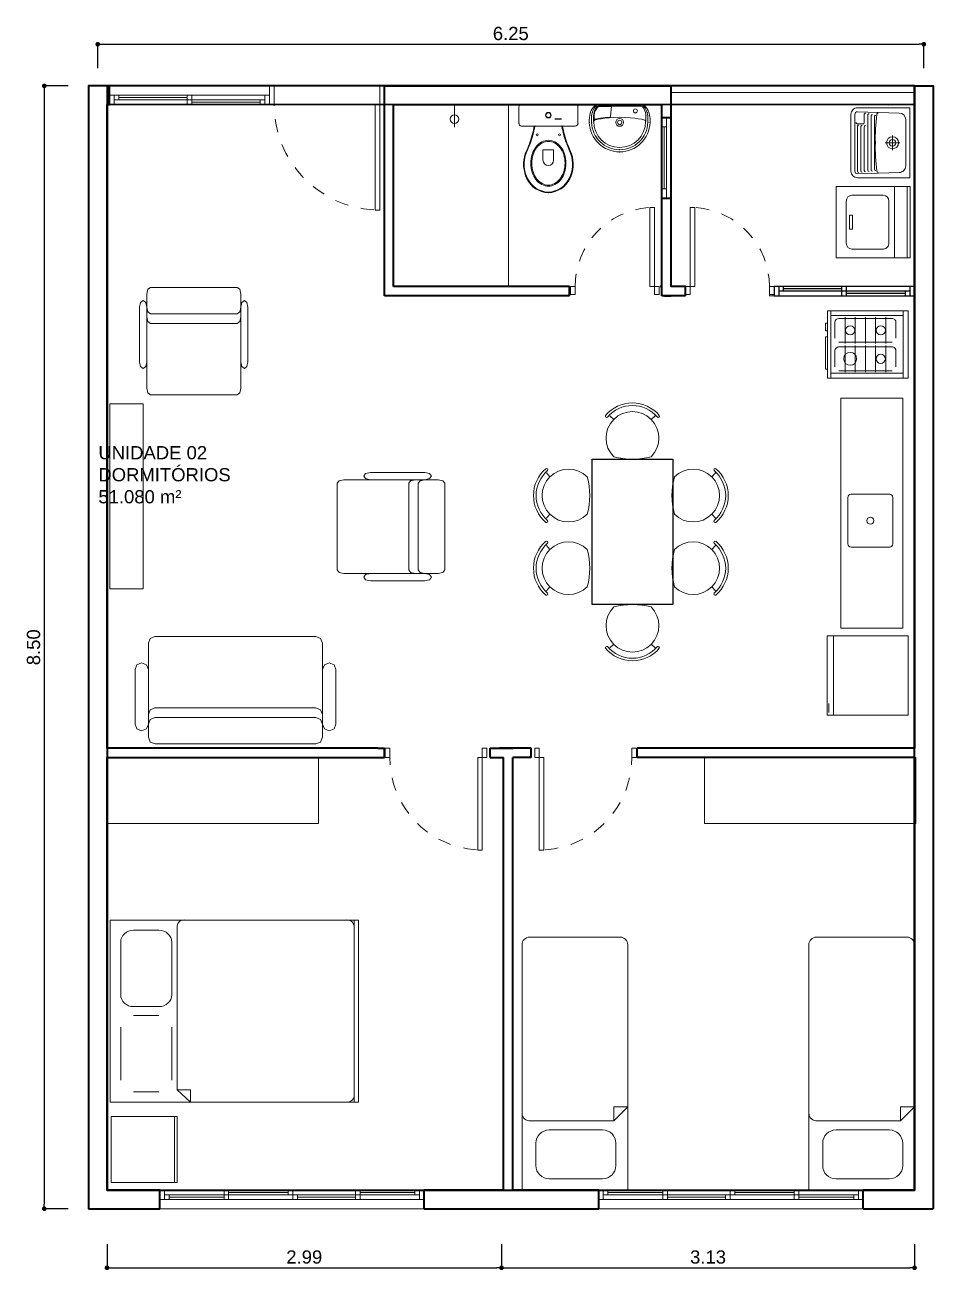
# Model space of a CAD drawing. Header units: millimetres. Extents: x 173 to 410, y -14 to 183.
# Drawn here: x 175.78 to 182.65, y 68.99 to 78.41 of the extents above; entities that cross this region are included whole.
import ezdxf

# ---------------------------------------------------------------- set-up
doc = ezdxf.new("R2010")
doc.units = ezdxf.units.MM
doc.linetypes.add('HIDDEN', pattern=[0.05, 0.025, -0.025])
doc.layers.get('0').update_dxf_attribs({"color": 4})
doc.layers.add('ar-mobiliario', color=7, linetype='Continuous')
doc.layers.add('ar-sanitarios-louças', color=7, linetype='Continuous')
for name, color, linetype, lineweight in [('ARQ Alvenaria', 201, 'Continuous', 40), ('ARQ Anotações', 2, 'Continuous', 5), ('ARQ Caixilharia', 140, 'Continuous', 9), ('ARQ Equipamento', 4, 'Continuous', 18), ('ARQ Projeções', 144, 'HIDDEN', 5), ('ARQ Visto', 152, 'Continuous', 13)]:
    doc.layers.add(name, color=color, linetype=linetype, lineweight=lineweight)
doc.layers.add('ARQ Áreas', color=7, linetype='Continuous', lineweight=30, true_color=0x0ce956, plot=False)
doc.styles.get("Standard").update_dxf_attribs({"font": 'arial.ttf'})
doc.dimstyles.new('Executivo 1-50', dxfattribs={"dimtxt": 0.1, "dimasz": 0.035, "dimexe": 0, "dimexo": 0.0625, "dimgap": 0.03, "dimtad": 1, "dimzin": 0, "dimdsep": 46, "dimtxsty": 'Standard', "dimblk": 'DOT', "dimcen": 0.09, "dimclrd": 8, "dimclre": 8, "dimadec": 0, "dimazin": 0, "dimtfac": 1, "dimtix": 1, "dimtmove": 2, "dimatfit": 3, "dimldrblk": 'DOT', "dimfxl": 0.18, "dimfxlon": 1, "dimtolj": 1, "dimtzin": 0, "dimarcsym": 0})

# ---------------------------------------------------------------- blocks, each defined once
blk = doc.blocks.new('PSR_Double Bed', base_point=(23.0058, 28.0131))
at = {"layer": 'ar-mobiliario', "color": 8, "linetype": 'Continuous', "lineweight": 13, "true_color": 0x747474}
for p, q in [((23.0243, 29.7316), (23.0587, 29.7316)), ((23.0243, 28.1816), (23.0243, 29.7316)), ((23.0587, 29.7316), (24.9398, 29.7316)), ((23.0587, 28.1816), (23.0587, 29.7316)), ((24.4483, 29.626), (24.3427, 29.7316)), ((24.3427, 29.7316), (24.3427, 29.626)), ((24.9398, 29.7316), (24.9743, 29.7316)), ((24.9743, 28.1816), (24.9743, 29.7316)), ((24.3427, 29.626), (24.4483, 29.626)), ((24.4483, 28.2451), (24.4483, 29.626)), ((24.7904, 29.6447), (24.5904, 29.6447)), ((24.4904, 29.5447), (24.4904, 29.0947)), ((24.8904, 29.5447), (24.8904, 29.0947)), ((24.7904, 28.9947), (24.5904, 28.9947)), ((24.7904, 28.9185), (24.5904, 28.9185)), ((24.4904, 28.3685), (24.4904, 28.8185)), ((24.8904, 28.3685), (24.8904, 28.8185)), ((24.7904, 28.2685), (24.5904, 28.2685)), ((23.0243, 28.1816), (23.0587, 28.1816)), ((23.0587, 28.1816), (24.9398, 28.1816)), ((24.9398, 28.1816), (24.9743, 28.1816))]:
    blk.add_line(p, q, dxfattribs=at)
for centre, radius, start, end in [((23.1154, 29.6752), 0.0571, 90, 187.13481), ((24.5904, 28.8185), 0.1, 90, 180.00001), ((24.7904, 28.8185), 0.1, 0, 90), ((24.5904, 28.3685), 0.1, 180.00001, 270), ((24.7904, 28.3685), 0.1, 270, 0), ((23.1154, 28.238), 0.0571, 172.86513, 270), ((24.3916, 28.238), 0.0571, 270, 7.13484)]:
    blk.add_arc(centre, radius, start, end, dxfattribs=at)
blk = doc.blocks.new('Cab Base 1D-Drawer_2', base_point=(23.0058, 28.0131))
at = {"layer": 'ar-mobiliario', "color": 8, "linetype": 'Continuous', "lineweight": 13, "true_color": 0x747474}
for p, q in [((23.0058, 28.5131), (23.5058, 28.5131)), ((23.0058, 28.0131), (23.0058, 28.5131)), ((23.0058, 28.4931), (23.5058, 28.4931)), ((23.5058, 28.0131), (23.5058, 28.5131)), ((23.0058, 28.0131), (23.5058, 28.0131))]:
    blk.add_line(p, q, dxfattribs=at)
blk = doc.blocks.new('_DOT')
at = {"color": 0, "linetype": 'ByBlock', "lineweight": -2}
blk.add_line((-0.5, 0), (-1, 0), dxfattribs=at)
at = {"color": 0, "linetype": 'ByBlock', "const_width": 0.5}
blk.add_lwpolyline([(-0.25, 0, 1), (0.25, 0, 1)], format="xyb", close=True, dxfattribs=at)
blk = doc.blocks.new('*D2716')
at = {"layer": 'ARQ Anotações', "color": 8, "lineweight": -2, "transparency": 16777216}
for p, q in [((176.3329, 78.0867), (176.3329, 78.2667)), ((176.3679, 78.2667), (182.5479, 78.2667)), ((182.5829, 78.0867), (182.5829, 78.2667))]:
    blk.add_line(p, q, dxfattribs=at)
at = {"layer": 'Defpoints', "color": 0, "transparency": 16777216}
for p in [(182.5829, 78.2667), (182.5829, 77.7619), (176.3329, 72.8469)]:
    blk.add_point(p, dxfattribs=at)
at = {"layer": 'ARQ Anotações', "color": 8, "lineweight": -2, "transparency": 16777216, "xscale": 0.035, "yscale": 0.035, "zscale": 0.035, "rotation": 180}
blk.add_blockref('_DOT', (176.3329, 78.2667), dxfattribs=at)
at = {"layer": 'ARQ Anotações', "color": 8, "lineweight": -2, "transparency": 16777216, "xscale": 0.035, "yscale": 0.035, "zscale": 0.035}
blk.add_blockref('_DOT', (182.5829, 78.2667), dxfattribs=at)
at = {"layer": 'ARQ Anotações', "color": 0, "transparency": 16777216, "insert": (179.4579, 78.3478), "char_height": 0.1, "attachment_point": 5}
blk.add_mtext('\\A1;6.25', dxfattribs=at)
blk = doc.blocks.new('Folha 72')
at = {"color": 0, "linetype": 'ByBlock', "lineweight": -2}
for p, q in [((0.35, 0.7), (0.315, 0.7)), ((0.315, 0), (0.315, 0.7)), ((0.35, 0), (0.35, 0.7)), ((-0.385, 0), (-0.35, 0)), ((-0.385, -0.07), (-0.385, 0)), ((-0.35, 0), (-0.35, -0.07)), ((0.35, 0), (0.315, 0)), ((0.385, 0), (0.35, 0)), ((0.35, 0), (0.35, -0.07)), ((0.385, -0.07), (0.385, 0)), ((-0.35, -0.07), (-0.385, -0.07)), ((0.35, -0.07), (0.385, -0.07))]:
    blk.add_line(p, q, dxfattribs=at)
at = {"layer": 'ARQ Projeções'}
blk.add_arc((0.35, 0), 0.7, 93.6334, 180, dxfattribs=at)
blk = doc.blocks.new('Janela de correr_3')
at = {"lineweight": 13}
for p, q in [((0.4026, 0), (-0.6026, 0)), ((-0.6026, 0), (-0.6026, -0.07)), ((-0.5676, -0.07), (-0.5676, 0)), ((-0.5326, -0.035), (-0.5326, 0)), ((-0.1175, -0.07), (-0.1175, 0)), ((-0.0825, -0.07), (-0.0825, 0)), ((1.3974, 0), (0.3921, 0)), ((0.4026, -0.07), (0.4026, 0)), ((0.4026, -0.07), (0.4026, 0)), ((0.4376, -0.035), (0.4376, 0)), ((0.8772, -0.07), (0.8772, 0)), ((0.9122, -0.07), (0.9122, 0)), ((1.3624, -0.07), (1.3624, 0)), ((1.3974, -0.07), (1.3974, 0)), ((-0.6026, -0.07), (0.4026, -0.07)), ((-0.5676, -0.035), (0.4026, -0.035)), ((-0.5326, -0.0175), (-0.1175, -0.0175)), ((-0.0825, -0.0525), (0.3676, -0.0525)), ((0.3676, -0.07), (0.3676, -0.035)), ((0.3921, -0.07), (1.3974, -0.07)), ((0.4026, -0.035), (1.3624, -0.035)), ((0.4376, -0.0175), (0.8772, -0.0175)), ((0.9122, -0.0525), (1.3274, -0.0525)), ((1.3274, -0.07), (1.3274, -0.035))]:
    blk.add_line(p, q, dxfattribs=at)
blk = doc.blocks.new('*D2719')
at = {"layer": 'ARQ Anotações', "color": 8, "lineweight": -2, "transparency": 16777216}
for p, q in [((176.1085, 77.9519), (175.9285, 77.9519)), ((175.9285, 77.9169), (175.9285, 69.4869)), ((176.1085, 69.4519), (175.9285, 69.4519))]:
    blk.add_line(p, q, dxfattribs=at)
at = {"layer": 'Defpoints', "color": 0, "transparency": 16777216}
for p in [(176.2629, 77.9519), (175.9285, 69.4519), (176.2629, 69.4519)]:
    blk.add_point(p, dxfattribs=at)
at = {"layer": 'ARQ Anotações', "color": 8, "lineweight": -2, "transparency": 16777216, "xscale": 0.035, "yscale": 0.035, "zscale": 0.035}
for p, rotation in [((175.9285, 77.9519), 90), ((175.9285, 69.4519), 270)]:
    blk.add_blockref('_DOT', p, dxfattribs=dict(at, rotation=rotation))
at = {"layer": 'ARQ Anotações', "color": 0, "transparency": 16777216, "insert": (175.8474, 73.7019), "char_height": 0.1, "attachment_point": 5, "rotation": 90}
blk.add_mtext('\\A1;8.50', dxfattribs=at)
blk = doc.blocks.new('*D2720')
at = {"layer": 'ARQ Anotações', "color": 8, "lineweight": -2, "transparency": 16777216}
for p, q in [((176.4029, 69.1845), (176.4029, 69.0045)), ((179.3879, 69.1845), (179.3879, 69.0045)), ((176.4379, 69.0045), (179.3529, 69.0045))]:
    blk.add_line(p, q, dxfattribs=at)
at = {"layer": 'Defpoints', "color": 0, "transparency": 16777216}
for p in [(176.4029, 69.5919), (179.3879, 69.5919), (179.3879, 69.0045)]:
    blk.add_point(p, dxfattribs=at)
at = {"layer": 'ARQ Anotações', "color": 8, "lineweight": -2, "transparency": 16777216, "xscale": 0.035, "yscale": 0.035, "zscale": 0.035, "rotation": 180}
blk.add_blockref('_DOT', (176.4029, 69.0045), dxfattribs=at)
at = {"layer": 'ARQ Anotações', "color": 8, "lineweight": -2, "transparency": 16777216, "xscale": 0.035, "yscale": 0.035, "zscale": 0.035}
blk.add_blockref('_DOT', (179.3879, 69.0045), dxfattribs=at)
at = {"layer": 'ARQ Anotações', "color": 0, "transparency": 16777216, "insert": (177.8954, 69.0856), "char_height": 0.1, "attachment_point": 5}
blk.add_mtext('\\A1;2.99', dxfattribs=at)
blk = doc.blocks.new('*D2721')
at = {"layer": 'ARQ Anotações', "color": 8, "lineweight": -2, "transparency": 16777216}
for p, q in [((179.3879, 69.1845), (179.3879, 69.0045)), ((182.5129, 69.1845), (182.5129, 69.0045)), ((179.4229, 69.0045), (182.4779, 69.0045))]:
    blk.add_line(p, q, dxfattribs=at)
at = {"layer": 'Defpoints', "color": 0, "transparency": 16777216}
for p in [(179.3879, 69.5919), (182.5129, 69.5919), (182.5129, 69.0045)]:
    blk.add_point(p, dxfattribs=at)
at = {"layer": 'ARQ Anotações', "color": 8, "lineweight": -2, "transparency": 16777216, "xscale": 0.035, "yscale": 0.035, "zscale": 0.035, "rotation": 180}
blk.add_blockref('_DOT', (179.3879, 69.0045), dxfattribs=at)
at = {"layer": 'ARQ Anotações', "color": 8, "lineweight": -2, "transparency": 16777216, "xscale": 0.035, "yscale": 0.035, "zscale": 0.035}
blk.add_blockref('_DOT', (182.5129, 69.0045), dxfattribs=at)
at = {"layer": 'ARQ Anotações', "color": 0, "transparency": 16777216, "insert": (180.9504, 69.0856), "char_height": 0.1, "attachment_point": 5}
blk.add_mtext('\\A1;3.13', dxfattribs=at)
blk = doc.blocks.new('PSN_Single Bed', base_point=(23.0058, 28.0131))
at = {"layer": 'ar-mobiliario', "color": 8, "linetype": 'Continuous', "lineweight": 13, "true_color": 0x747474}
for p, q in [((23.1927, 29.9119), (23.1927, 29.9463)), ((23.9927, 29.9463), (23.1927, 29.9463)), ((23.1927, 29.9119), (23.1927, 28.0878)), ((23.9927, 29.9119), (23.9927, 29.9463)), ((23.9927, 29.9119), (23.9927, 28.0878)), ((23.3826, 29.8605), (23.788, 29.8605)), ((23.2826, 29.7605), (23.2826, 29.5905)), ((23.888, 29.7605), (23.888, 29.5905)), ((23.2983, 29.4203), (23.1927, 29.3148)), ((23.2983, 29.3148), (23.2983, 29.4203)), ((23.9292, 29.4203), (23.2983, 29.4203)), ((23.3826, 29.4905), (23.788, 29.4905)), ((23.1927, 29.3148), (23.2983, 29.3148)), ((23.9357, 28.0308), (23.2497, 28.0308))]:
    blk.add_line(p, q, dxfattribs=at)
for centre, radius, start, end in [((23.3826, 29.7605), 0.1, 90, 180.00001), ((23.788, 29.7605), 0.1, 0, 90), ((23.3826, 29.5905), 0.1, 180.00001, 270), ((23.788, 29.5905), 0.1, 270, 0), ((23.9356, 29.3637), 0.0571, 0, 97.1348), ((23.2497, 28.0878), 0.057, 180, 270), ((23.9357, 28.0878), 0.057, 270, 360)]:
    blk.add_arc(centre, radius, start, end, dxfattribs=at)
blk = doc.blocks.new('SLAB_19', base_point=(-13.1049, -3.32))
at = {"layer": 'ar-mobiliario', "color": 8, "linetype": 'Continuous', "lineweight": 13, "true_color": 0x747474, "flags": 128}
blk.add_lwpolyline([(-13.1049, -3.32), (-13.1049, -3.82), (-11.5049, -3.82), (-11.5049, -3.32)], close=True, dxfattribs=at)
blk = doc.blocks.new('CP929_2')
at = {"layer": 'ARQ Equipamento', "lineweight": 13}
for p, q in [((-0.2223, -0.0272), (-0.2237, -0.035)), ((-0.2237, -0.035), (-0.2237, -0.1589)), ((-0.218, -0.0207), (-0.2223, -0.0272)), ((-0.2115, -0.0164), (-0.218, -0.0207)), ((-0.2037, -0.015), (-0.2115, -0.0164)), ((-0.2037, -0.015), (0.2037, -0.015)), ((0.2037, -0.015), (0.2115, -0.0164)), ((0.2115, -0.0164), (0.2173, -0.0207)), ((0.2173, -0.0207), (0.2216, -0.0272)), ((0.2216, -0.0272), (0.223, -0.035)), ((0.223, -0.035), (0.223, -0.1589)), ((-0.2237, -0.1589), (-0.2223, -0.1668)), ((-0.2223, -0.1668), (-0.218, -0.1732)), ((-0.218, -0.1732), (-0.2115, -0.1775)), ((-0.2115, -0.1775), (-0.2037, -0.1789)), ((-0.2037, -0.1789), (-0.0004, -0.1789)), ((-0.1027, -0.1796), (-0.1025, -0.1789)), ((0.2037, -0.1789), (-0.0004, -0.1789)), ((0.102, -0.1796), (0.1018, -0.1789)), ((0.2115, -0.1775), (0.2037, -0.1789)), ((0.2173, -0.1732), (0.2115, -0.1775)), ((0.2216, -0.1668), (0.2173, -0.1732)), ((0.223, -0.1589), (0.2216, -0.1668)), ((-0.0404, -0.4373), (-0.0404, -0.36)), ((-0.0404, -0.36), (0.0004, -0.36)), ((0.0404, -0.36), (-0.0004, -0.36)), ((0.0404, -0.4373), (0.0404, -0.36))]:
    blk.add_line(p, q, dxfattribs=at)
for centre, radius in [((-0.0004, -0.097), 0.0216), ((-0.0004, -0.097), 0.018), ((-0.0841, -0.2459), 0.00752), ((0.0841, -0.2459), 0.00752)]:
    blk.add_circle(centre, radius, dxfattribs=at)
for centre, radius, start, end in [((-0.8588, -0.0485), 0.7626, 339.69088, 350.16298), ((-0.8588, -0.0485), 0.7673, 339.69088, 350.16298), ((0.858, -0.0485), 0.7673, 189.83702, 200.30912), ((0.858, -0.0485), 0.7626, 189.83702, 200.30912), ((-26.813, 10.7236), 28.863, 337.3538, 337.51832), ((-25.3749, 10.1249), 27.3099, 337.35144, 337.52574), ((0.0469, -0.4465), 0.1784, 142.51776, 162.37842), ((0.0459, -0.4468), 0.1702, 142.51776, 162.37842), ((0.018, -0.4244), 0.142, 118.37615, 142.51776), ((0.0176, -0.4251), 0.1345, 118.37615, 142.51776), ((-0.0004, -0.3904), 0.1034, 90, 118.37615), ((-0.0004, -0.3918), 0.0966, 90, 118.37615), ((-0.0004, -0.3904), 0.1034, 61.62385, 90), ((-0.0004, -0.3918), 0.0966, 61.62385, 90), ((-0.0184, -0.4251), 0.1345, 37.48224, 61.62385), ((-0.0187, -0.4244), 0.142, 37.48224, 61.62385), ((-0.0466, -0.4468), 0.1702, 17.62158, 37.48224), ((-0.0476, -0.4465), 0.1784, 17.62158, 37.48224), ((25.3742, 10.1249), 27.3099, 202.47426, 202.64856), ((26.8123, 10.7236), 28.863, 202.48168, 202.6462), ((0.0671, -0.4681), 0.2549, 162.09039, 205.44583), ((0.0634, -0.4684), 0.2467, 161.86702, 205.76246), ((0.0924, -0.461), 0.2261, 162.37842, 180), ((0.0924, -0.461), 0.2261, 180, 197.62158), ((0.0905, -0.461), 0.2169, 162.37842, 180), ((0.0905, -0.461), 0.2169, 180, 197.62158), ((0, -0.4373), 0.0404, 180, 0), ((-0.0912, -0.461), 0.2169, 360, 17.62158), ((-0.0912, -0.461), 0.2169, 342.37842, 0), ((-0.0931, -0.461), 0.2261, 0, 17.62158), ((-0.0931, -0.461), 0.2261, 342.37842, 360), ((-0.0641, -0.4684), 0.2467, 334.23754, 18.13298), ((-0.0678, -0.4681), 0.2549, 334.55417, 17.90961), ((0.0469, -0.4754), 0.1784, 197.62158, 217.48224), ((0.0459, -0.4751), 0.1702, 197.62158, 217.48224), ((-0.0466, -0.4751), 0.1702, 322.51776, 342.37842), ((-0.0476, -0.4754), 0.1784, 322.51776, 342.37842), ((0.0079, -0.4951), 0.1898, 205.76246, 267.20811), ((0.0079, -0.4951), 0.1851, 205.76246, 267.20811), ((0.018, -0.4976), 0.142, 217.48224, 241.62385), ((0.0176, -0.4968), 0.1345, 217.48224, 241.62385), ((-0.0004, -0.5315), 0.1034, 241.62385, 270), ((-0.0004, -0.5301), 0.0966, 241.62385, 270), ((-0.0004, -0.5301), 0.0966, 270, 298.37615), ((-0.0004, -0.5315), 0.1034, 270, 298.37615), ((-0.0087, -0.4951), 0.1851, 272.79189, 334.23754), ((-0.0087, -0.4951), 0.1898, 272.79189, 334.23754), ((-0.0184, -0.4968), 0.1345, 298.37615, 322.51776), ((-0.0187, -0.4976), 0.142, 298.37615, 322.51776)]:
    blk.add_arc(centre, radius, start, end, dxfattribs=at)
for p in [(-0.2037, -0.015), (0.2037, -0.015), (-0.2237, -0.1589), (-0.1027, -0.1796), (0.102, -0.1796), (0.223, -0.1589)]:
    blk.add_point(p, dxfattribs=at)
blk = doc.blocks.new('L915')
at = {"layer": 'ARQ Equipamento', "lineweight": 13}
for p, q in [((-0.1723, 0), (-0.181, -0.0056)), ((-0.1723, 0), (0.1723, 0)), ((0.1723, 0), (0.181, -0.0056)), ((-0.2266, -0.0827), (-0.2287, -0.0979)), ((-0.2239, -0.0699), (-0.2266, -0.0827)), ((-0.2203, -0.0577), (-0.2239, -0.0699)), ((-0.2155, -0.0464), (-0.2203, -0.0577)), ((-0.2079, -0.0338), (-0.2155, -0.0464)), ((-0.2135, -0.0978), (-0.213, -0.0869)), ((-0.213, -0.0869), (-0.2107, -0.0749)), ((-0.2107, -0.0749), (-0.2081, -0.064)), ((-0.2081, -0.064), (-0.2039, -0.0501)), ((-0.2004, -0.0231), (-0.2079, -0.0338)), ((-0.2039, -0.0501), (-0.1978, -0.0382)), ((-0.1905, -0.0128), (-0.2004, -0.0231)), ((-0.1985, -0.0974), (-0.1982, -0.0915)), ((-0.1982, -0.0915), (-0.1979, -0.0843)), ((-0.1979, -0.0843), (-0.1966, -0.0746)), ((-0.1978, -0.0382), (-0.1922, -0.0287)), ((-0.1966, -0.0746), (-0.1943, -0.0606)), ((-0.1943, -0.0606), (-0.1914, -0.0502)), ((-0.1932, -0.0926), (-0.1941, -0.1051)), ((-0.192, -0.08), (-0.1932, -0.0926)), ((-0.1922, -0.0287), (-0.1846, -0.0182)), ((-0.1901, -0.0675), (-0.192, -0.08)), ((-0.1914, -0.0502), (-0.1875, -0.042)), ((-0.181, -0.0056), (-0.1905, -0.0128)), ((-0.1869, -0.0562), (-0.1901, -0.0675)), ((-0.1875, -0.042), (-0.1819, -0.0323)), ((-0.1822, -0.0458), (-0.1869, -0.0562)), ((-0.1846, -0.0182), (-0.1767, -0.0094)), ((-0.1766, -0.0361), (-0.1822, -0.0458)), ((-0.1819, -0.0323), (-0.1766, -0.0245)), ((-0.1767, -0.0094), (-0.1694, -0.0038)), ((-0.1766, -0.0245), (-0.1706, -0.0173)), ((-0.1703, -0.0257), (-0.1766, -0.0361)), ((-0.1706, -0.0173), (-0.164, -0.0134)), ((-0.1627, -0.0176), (-0.1703, -0.0257)), ((-0.1694, -0.0038), (0.1694, -0.0038)), ((-0.164, -0.0134), (0.164, -0.0134)), ((-0.1266, -0.0172), (-0.1627, -0.0176)), ((-0.0955, -0.0169), (-0.1266, -0.0172)), ((-0.0613, -0.0172), (-0.0955, -0.0169)), ((-0.071, -0.0976), (-0.0688, -0.0904)), ((-0.0688, -0.0904), (-0.0663, -0.0668)), ((-0.0663, -0.0668), (-0.0635, -0.0367)), ((-0.0635, -0.0367), (-0.0613, -0.0172)), ((0.1706, -0.0173), (0.164, -0.0134)), ((0.1767, -0.0094), (0.1694, -0.0038)), ((0.1766, -0.0245), (0.1706, -0.0173)), ((0.1819, -0.0323), (0.1766, -0.0245)), ((0.1836, -0.018), (0.1767, -0.0094)), ((0.181, -0.0056), (0.1905, -0.0128)), ((0.1875, -0.042), (0.1819, -0.0323)), ((0.1922, -0.0287), (0.1836, -0.018)), ((0.1914, -0.0502), (0.1875, -0.042)), ((0.1905, -0.0128), (0.2004, -0.0231)), ((0.1943, -0.0606), (0.1914, -0.0502)), ((0.1978, -0.0382), (0.1922, -0.0287)), ((0.1966, -0.0746), (0.1943, -0.0606)), ((0.1979, -0.0843), (0.1966, -0.0746)), ((0.2039, -0.0501), (0.1978, -0.0382)), ((0.1982, -0.0915), (0.1979, -0.0843)), ((0.1985, -0.0974), (0.1982, -0.0915)), ((0.2004, -0.0231), (0.2079, -0.0338)), ((0.2081, -0.064), (0.2039, -0.0501)), ((0.2079, -0.0338), (0.2155, -0.0464)), ((0.2107, -0.0749), (0.2081, -0.064)), ((0.213, -0.0869), (0.2107, -0.0749)), ((0.2135, -0.0978), (0.213, -0.0869)), ((0.2155, -0.0464), (0.2203, -0.0577)), ((0.2203, -0.0577), (0.2239, -0.0699)), ((0.2239, -0.0699), (0.2266, -0.0827)), ((0.2266, -0.0827), (0.2282, -0.0934)), ((0.2282, -0.0934), (0.2294, -0.1036)), ((-0.23, -0.1144), (-0.2294, -0.1036)), ((-0.23, -0.1252), (-0.23, -0.1144)), ((-0.23, -0.136), (-0.23, -0.1252)), ((-0.2282, -0.1588), (-0.23, -0.136)), ((-0.2294, -0.1036), (-0.2287, -0.0979)), ((-0.224, -0.181), (-0.2282, -0.1588)), ((-0.218, -0.2027), (-0.224, -0.181)), ((-0.214, -0.1138), (-0.2139, -0.1052)), ((-0.2139, -0.1214), (-0.214, -0.1138)), ((-0.2139, -0.1052), (-0.2135, -0.0978)), ((-0.2138, -0.1252), (-0.2139, -0.1214)), ((-0.2138, -0.1252), (-0.2138, -0.1282)), ((-0.2138, -0.1282), (-0.2132, -0.1354)), ((-0.2132, -0.1354), (-0.2114, -0.157)), ((-0.2114, -0.157), (-0.2078, -0.1774)), ((-0.2078, -0.1774), (-0.2018, -0.1973)), ((-0.1982, -0.1024), (-0.1985, -0.0974)), ((-0.1982, -0.1078), (-0.1982, -0.1024)), ((-0.1982, -0.1132), (-0.1982, -0.1078)), ((-0.1976, -0.1192), (-0.1982, -0.1132)), ((-0.197, -0.1246), (-0.1976, -0.1192)), ((-0.1964, -0.13), (-0.197, -0.1246)), ((-0.195, -0.1249), (-0.1964, -0.13)), ((-0.1933, -0.122), (-0.195, -0.1249)), ((-0.1941, -0.1051), (-0.1935, -0.1161)), ((-0.1935, -0.1161), (-0.1844, -0.1123)), ((-0.1897, -0.1184), (-0.1933, -0.122)), ((-0.1897, -0.1184), (-0.166, -0.113)), ((-0.1844, -0.1123), (-0.1734, -0.1092)), ((-0.1734, -0.1092), (-0.1609, -0.1073)), ((-0.166, -0.113), (-0.1407, -0.1087)), ((-0.1609, -0.1073), (-0.1445, -0.1048)), ((-0.1445, -0.1048), (-0.1282, -0.1026)), ((-0.1407, -0.1087), (-0.1142, -0.1053)), ((-0.1282, -0.1026), (-0.11, -0.1007)), ((-0.1142, -0.1053), (-0.0784, -0.1016)), ((-0.11, -0.1007), (-0.0946, -0.0992)), ((-0.0946, -0.0992), (-0.0779, -0.0985)), ((-0.0784, -0.1016), (-0.045, -0.1003)), ((-0.0779, -0.0985), (-0.071, -0.0976)), ((-0.045, -0.1003), (0, -0.0979)), ((0.045, -0.1003), (0, -0.0979)), ((0.0784, -0.1016), (0.045, -0.1003)), ((0.1142, -0.1053), (0.0784, -0.1016)), ((0.1407, -0.1087), (0.1142, -0.1053)), ((0.166, -0.113), (0.1407, -0.1087)), ((0.1897, -0.1184), (0.166, -0.113)), ((0.1897, -0.1184), (0.1933, -0.122)), ((0.1933, -0.122), (0.195, -0.1249)), ((0.195, -0.1249), (0.1964, -0.13)), ((0.1964, -0.13), (0.197, -0.1246)), ((0.197, -0.1246), (0.1976, -0.1192)), ((0.1976, -0.1192), (0.1982, -0.1132)), ((0.1982, -0.1024), (0.1985, -0.0974)), ((0.1982, -0.1078), (0.1982, -0.1024)), ((0.1982, -0.1132), (0.1982, -0.1078)), ((0.2018, -0.1973), (0.2078, -0.1774)), ((0.2078, -0.1774), (0.2114, -0.157)), ((0.2114, -0.157), (0.2132, -0.1354)), ((0.2132, -0.1354), (0.2138, -0.1282)), ((0.2139, -0.1052), (0.2135, -0.0978)), ((0.2138, -0.1252), (0.2139, -0.1214)), ((0.2138, -0.1282), (0.2138, -0.1252)), ((0.214, -0.1138), (0.2139, -0.1052)), ((0.2139, -0.1214), (0.214, -0.1138)), ((0.224, -0.181), (0.218, -0.2027)), ((0.2282, -0.1588), (0.224, -0.181)), ((0.23, -0.136), (0.2282, -0.1588)), ((0.2294, -0.1036), (0.23, -0.1144)), ((0.23, -0.1144), (0.23, -0.1252)), ((0.23, -0.1252), (0.23, -0.136)), ((-0.2102, -0.2231), (-0.218, -0.2027)), ((-0.2, -0.2429), (-0.2102, -0.2231)), ((-0.2018, -0.1973), (-0.1946, -0.2165)), ((-0.1886, -0.2615), (-0.2, -0.2429)), ((-0.1946, -0.2165), (-0.1856, -0.2345)), ((-0.1754, -0.2783), (-0.1886, -0.2615)), ((-0.1856, -0.2345), (-0.1748, -0.2519)), ((-0.1603, -0.2945), (-0.1754, -0.2783)), ((-0.1748, -0.2519), (-0.1621, -0.2675)), ((-0.1621, -0.2675), (-0.1483, -0.2825)), ((-0.1483, -0.2825), (-0.1333, -0.2957)), ((0.1333, -0.2957), (0.1483, -0.2825)), ((0.1483, -0.2825), (0.1621, -0.2675)), ((0.1754, -0.2783), (0.1603, -0.2945)), ((0.1621, -0.2675), (0.1748, -0.2519)), ((0.1748, -0.2519), (0.1856, -0.2345)), ((0.1886, -0.2615), (0.1754, -0.2783)), ((0.1856, -0.2345), (0.1946, -0.2165)), ((0.2, -0.2429), (0.1886, -0.2615)), ((0.1946, -0.2165), (0.2018, -0.1973)), ((0.2102, -0.2231), (0.2, -0.2429)), ((0.218, -0.2027), (0.2102, -0.2231)), ((-0.1441, -0.309), (-0.1603, -0.2945)), ((-0.1267, -0.3216), (-0.1441, -0.309)), ((-0.1333, -0.2957), (-0.1171, -0.3078)), ((-0.1081, -0.333), (-0.1267, -0.3216)), ((-0.1171, -0.3078), (-0.0997, -0.318)), ((-0.0883, -0.342), (-0.1081, -0.333)), ((-0.0997, -0.318), (-0.0817, -0.327)), ((-0.0673, -0.3498), (-0.0883, -0.342)), ((-0.0817, -0.327), (-0.0625, -0.3336)), ((-0.0456, -0.3552), (-0.0673, -0.3498)), ((-0.0625, -0.3336), (-0.042, -0.339)), ((-0.0234, -0.3588), (-0.0456, -0.3552)), ((-0.042, -0.339), (-0.0216, -0.342)), ((0, -0.36), (-0.0234, -0.3588)), ((-0.0216, -0.342), (0, -0.3432)), ((0, -0.3432), (0.0216, -0.342)), ((0.0228, -0.3588), (0, -0.36)), ((0.0216, -0.342), (0.042, -0.339)), ((0.0456, -0.3552), (0.0228, -0.3588)), ((0.042, -0.339), (0.0625, -0.3336)), ((0.0673, -0.3498), (0.0456, -0.3552)), ((0.0625, -0.3336), (0.0817, -0.327)), ((0.0877, -0.342), (0.0673, -0.3498)), ((0.0817, -0.327), (0.0997, -0.318)), ((0.1075, -0.333), (0.0877, -0.342)), ((0.0997, -0.318), (0.1171, -0.3078)), ((0.1267, -0.3216), (0.1075, -0.333)), ((0.1171, -0.3078), (0.1333, -0.2957)), ((0.1441, -0.309), (0.1267, -0.3216)), ((0.1603, -0.2945), (0.1441, -0.309))]:
    blk.add_line(p, q, dxfattribs=at)
for centre, radius in [((0.1185, -0.0494), 0.0151), ((0, -0.1367), 0.0295), ((0, -0.1367), 0.0161)]:
    blk.add_circle(centre, radius, dxfattribs=at)
blk.add_arc((0, -0.13), 0.1964, 180, 360, dxfattribs=at)
for p in [(-0.2081, -0.064), (-0.1979, -0.0843), (-0.1766, -0.0361), (0.1979, -0.0843), (0.2081, -0.064), (-0.23, -0.136), (-0.2132, -0.1354), (-0.1964, -0.13), (-0.1844, -0.1123), (-0.071, -0.0976), (0.1964, -0.13), (0.2132, -0.1354), (0.23, -0.136), (0, -0.3432), (0, -0.36)]:
    blk.add_point(p, dxfattribs=at)
blk = doc.blocks.new('Folha 62')
at = {"lineweight": -2}
for p, q in [((0.3, 0.6), (0.265, 0.6)), ((0.265, 0), (0.265, 0.6)), ((0.3, 0), (0.3, 0.6)), ((-0.335, 0), (-0.3, 0)), ((-0.335, -0.06), (-0.335, 0)), ((-0.3, 0), (-0.3, -0.06)), ((0.3, 0), (0.265, 0)), ((0.335, 0), (0.3, 0)), ((0.3, 0), (0.3, -0.06)), ((0.335, -0.06), (0.335, 0)), ((-0.3, -0.06), (-0.335, -0.06)), ((0.3, -0.06), (0.335, -0.06))]:
    blk.add_line(p, q, dxfattribs=at)
at = {"layer": 'ARQ Projeções'}
blk.add_arc((0.3, 0), 0.6, 94.23692, 180, dxfattribs=at)
blk = doc.blocks.new('chuveiro')
at = {"linetype": 'ByBlock', "lineweight": -2}
blk.add_line((0, 0), (0, -172), dxfattribs=at)
blk.add_circle((0, -112.2), 32.4, dxfattribs=at)
blk = doc.blocks.new('PSR_cuba cozinha', base_point=(23.0058, 28.0131))
at = {"layer": 'ar-sanitarios-louças', "color": 8, "linetype": 'Continuous', "lineweight": 13, "true_color": 0x747474}
for p, q in [((23.1098, 28.5687), (23.4098, 28.5687)), ((23.0848, 28.5437), (23.0848, 28.3372)), ((23.4348, 28.5437), (23.4348, 28.1937)), ((23.0848, 28.1937), (23.0848, 28.3372)), ((23.1098, 28.1687), (23.4098, 28.1687))]:
    blk.add_line(p, q, dxfattribs=at)
blk.add_circle((23.2598, 28.3687), 0.0269, dxfattribs=at)
for centre, start, end in [((23.1098, 28.5437), 90, 180.00001), ((23.4098, 28.5437), 0, 90), ((23.1098, 28.1937), 180.00001, 270), ((23.4098, 28.1937), 270, 0)]:
    blk.add_arc(centre, 0.025, start, end, dxfattribs=at)
blk = doc.blocks.new('PSR_Fridge 1Door', base_point=(23.0058, 28.0131))
at = {"layer": 'ar-mobiliario', "color": 8, "linetype": 'Continuous', "lineweight": 13, "true_color": 0x747474}
for p, q in [((23.0058, 28.6608), (23.0058, 28.0131)), ((23.0058, 28.6608), (23.717, 28.6608)), ((23.717, 28.0131), (23.717, 28.6608)), ((23.0058, 28.0639), (23.717, 28.0639)), ((23.0058, 28.0131), (23.717, 28.0131)), ((23.6123, 28.028), (23.6933, 28.028))]:
    blk.add_line(p, q, dxfattribs=at)
blk = doc.blocks.new('PSR_Fogão4 bocas', base_point=(23.0058, 28.0131))
at = {"layer": 'ar-mobiliario', "color": 8, "linetype": 'Continuous', "lineweight": 13, "true_color": 0x747474}
for p, q in [((23.0058, 28.6227), (23.5158, 28.6227)), ((23.0058, 28.6227), (23.0058, 28.0131)), ((23.0058, 28.5846), (23.5158, 28.5846)), ((23.0429, 28.5846), (23.0429, 28.0385)), ((23.4787, 28.5846), (23.4787, 28.0385)), ((23.5158, 28.0131), (23.5158, 28.6227)), ((23.0643, 28.5007), (23.0643, 28.0989)), ((23.0943, 28.5307), (23.1545, 28.5307)), ((23.2147, 28.5307), (23.1545, 28.5307)), ((23.2447, 28.5007), (23.2447, 28.0989)), ((23.2797, 28.5007), (23.2797, 28.0989)), ((23.3097, 28.5307), (23.3699, 28.5307)), ((23.4301, 28.5307), (23.3699, 28.5307)), ((23.4601, 28.5007), (23.4601, 28.0989)), ((23.0539, 28.4537), (23.2547, 28.4537)), ((23.0539, 28.3768), (23.2547, 28.3768)), ((23.2692, 28.4537), (23.4701, 28.4537)), ((23.2692, 28.3768), (23.4701, 28.3768)), ((23.0539, 28.2998), (23.2547, 28.2998)), ((23.2692, 28.2998), (23.4701, 28.2998)), ((23.0539, 28.2228), (23.2547, 28.2228)), ((23.2692, 28.2228), (23.4701, 28.2228)), ((23.0539, 28.1459), (23.2547, 28.1459)), ((23.2692, 28.1459), (23.4701, 28.1459)), ((23.0058, 28.0385), (23.5158, 28.0385)), ((23.0058, 28.0131), (23.5158, 28.0131)), ((23.0943, 28.0689), (23.1545, 28.0689)), ((23.0992, 27.9977), (23.0992, 28.0131)), ((23.0992, 27.9977), (23.1591, 27.9977)), ((23.2147, 28.0689), (23.1545, 28.0689)), ((23.1591, 28.0131), (23.1591, 27.9977)), ((23.2037, 27.9977), (23.2037, 28.0131)), ((23.4488, 27.9977), (23.2037, 27.9977)), ((23.3097, 28.0689), (23.3699, 28.0689)), ((23.4301, 28.0689), (23.3699, 28.0689)), ((23.4488, 27.9977), (23.4488, 28.0131))]:
    blk.add_line(p, q, dxfattribs=at)
for centre, radius in [((23.1545, 28.4153), 0.035), ((23.3699, 28.4152), 0.035), ((23.1545, 28.1844), 0.035), ((23.3699, 28.1843), 0.0487)]:
    blk.add_circle(centre, radius, dxfattribs=at)
for centre, start, end in [((23.0943, 28.5007), 90, 180.00001), ((23.3097, 28.5007), 90, 180.00001), ((23.0943, 28.0989), 180.00001, 270), ((23.3097, 28.0989), 180.00001, 270)]:
    blk.add_arc(centre, 0.03, start, end, dxfattribs=at)
blk = doc.blocks.new('PSR_Tanque 25L', base_point=(23.0058, 28.0131))
at = {"layer": 'ar-sanitarios-louças', "color": 8, "linetype": 'Continuous', "lineweight": 13, "true_color": 0x747474}
for p, q in [((22.871, 28.4079), (23.401, 28.4079)), ((22.871, 28.4079), (22.871, 28.0129)), ((22.961, 28.3779), (23.311, 28.3779)), ((23.1942, 28.4079), (23.2477, 28.4079)), ((23.401, 28.4079), (23.401, 28.0129)), ((22.911, 28.3279), (22.901, 28.0129)), ((23.1358, 28.2779), (23.1358, 28.3341)), ((23.361, 28.3279), (23.371, 28.0129)), ((23.1358, 28.2779), (23.0796, 28.2779)), ((23.1358, 28.2779), (23.192, 28.2779)), ((23.1358, 28.2779), (23.1358, 28.2217)), ((22.9316, 28.1154), (23.1358, 28.1154)), ((22.9351, 28.1409), (23.1358, 28.1409)), ((23.3334, 28.1409), (23.1358, 28.1409)), ((23.3385, 28.1154), (23.1358, 28.1154)), ((22.9206, 28.0134), (23.1358, 28.0134)), ((22.9234, 28.0389), (23.1358, 28.0389)), ((22.9261, 28.0644), (23.1358, 28.0644)), ((22.9289, 28.0899), (23.1358, 28.0899)), ((23.3458, 28.0899), (23.1358, 28.0899)), ((23.2568, 28.0644), (23.1358, 28.0644)), ((23.2585, 28.0389), (23.1358, 28.0389)), ((23.2602, 28.0134), (23.1358, 28.0134)), ((23.2795, 28.0115), (23.2795, 28.0544)), ((23.2895, 28.0644), (23.3513, 28.0644)), ((23.351, 27.9929), (22.921, 27.9929)), ((23.351, 27.9629), (22.921, 27.9629))]:
    blk.add_line(p, q, dxfattribs=at)
for radius in [0.0452, 0.025]:
    blk.add_circle((23.1358, 28.2779), radius, dxfattribs=at)
for centre, radius, start, end in [((22.961, 28.3279), 0.05, 90, 180.00001), ((23.311, 28.3279), 0.05, 0, 90), ((22.9218, 28.1692), 0.01, 180.00001, 270), ((22.9289, 28.0999), 0.01, 180.00001, 270), ((22.9316, 28.1254), 0.01, 180.00001, 270), ((23.0945, 29.4021), 1.2549, 262.08706, 271.89098), ((22.9351, 28.1509), 0.01, 180.00001, 270), ((23.1774, 29.4021), 1.2549, 268.10902, 277.91294), ((23.3334, 28.1509), 0.01, 270, 0), ((23.3385, 28.1254), 0.01, 270, 0), ((23.3458, 28.0999), 0.01, 270, 0), ((23.3501, 28.1692), 0.01, 270, 0), ((22.921, 28.0129), 0.05, 180.00001, 270), ((22.921, 28.0129), 0.02, 178.67178, 270), ((22.9206, 28.0229), 0.01, 180.00001, 270), ((22.9234, 28.0489), 0.01, 180.00001, 270), ((22.9261, 28.0744), 0.01, 180.00001, 270), ((23.2568, 28.0744), 0.01, 270, 0), ((23.2585, 28.0489), 0.01, 270, 0), ((23.2602, 28.0229), 0.01, 270, 0), ((23.2895, 28.0544), 0.01, 90, 180.00001), ((23.2895, 28.0115), 0.01, 180.00001, 270), ((23.351, 28.0129), 0.05, 270, 0), ((23.351, 28.0124), 0.02, 270, 1.32823), ((23.3513, 28.0744), 0.01, 270, 0)]:
    blk.add_arc(centre, radius, start, end, dxfattribs=at)
blk = doc.blocks.new('PSN_WasherDryer Vert', base_point=(23.006, 28.013))
at = {"layer": 'ar-mobiliario', "color": 8, "linetype": 'Continuous', "lineweight": 13, "true_color": 0x747474}
for p, q in [((23.615, 28.673), (23.006, 28.673)), ((23.006, 28.673), (23.006, 28.013)), ((23.615, 28.013), (23.615, 28.673)), ((23.081, 28.532), (23.081, 28.251)), ((23.131, 28.583), (23.49, 28.583)), ((23.37, 28.554), (23.25, 28.554)), ((23.25, 28.554), (23.25, 28.527)), ((23.37, 28.527), (23.25, 28.527)), ((23.37, 28.554), (23.37, 28.527)), ((23.54, 28.532), (23.54, 28.254)), ((23.136, 28.203), (23.49, 28.203)), ((23.006, 28.153), (23.615, 28.153)), ((23.006, 28.04), (23.615, 28.04)), ((23.006, 28.013), (23.615, 28.013))]:
    blk.add_line(p, q, dxfattribs=at)
for centre, radius, start, end in [((23.131, 28.532), 0.0508, 90, 180), ((23.49, 28.532), 0.0508, 360, 90), ((23.131, 28.254), 0.0509, 183.5763, 274.7637), ((23.49, 28.254), 0.0508, 270, 0)]:
    blk.add_arc(centre, radius, start, end, dxfattribs=at)
blk = doc.blocks.new('Table 9 Rectangular', base_point=(23.006, 28.013))
at = {"layer": 'ar-mobiliario', "linetype": 'Continuous'}
for p, q in [((24.377, 28.775), (23.006, 28.775)), ((23.006, 28.775), (23.006, 28.013)), ((24.377, 28.775), (23.006, 28.775)), ((23.006, 28.775), (23.006, 28.013)), ((24.377, 28.013), (24.377, 28.775)), ((24.377, 28.013), (24.377, 28.775)), ((23.006, 28.013), (24.377, 28.013)), ((23.006, 28.013), (24.377, 28.013))]:
    blk.add_line(p, q, dxfattribs=at)
blk = doc.blocks.new('PSR_Chair Round', base_point=(23.0058, 28.0131))
at = {"layer": 'ar-mobiliario', "color": 8, "linetype": 'Continuous', "lineweight": 13, "true_color": 0x747474}
for p, q in [((22.8334, 27.5448), (22.8641, 27.572)), ((23.1782, 27.5448), (23.1475, 27.572))]:
    blk.add_line(p, q, dxfattribs=at)
for centre, radius, start, end in [((23.0058, 27.7131), 0.2, 135, 45), ((23.0058, 27.328), 0.5451, 74.96428, 105.03572), ((22.8113, 27.5464), 0.00983, 52.40544, 207.84842), ((23.0058, 27.7131), 0.2658, 220.12698, 319.87303), ((23.0058, 27.7131), 0.2465, 220.12698, 319.87303), ((23.2003, 27.5464), 0.00983, 332.15158, 127.59456)]:
    blk.add_arc(centre, radius, start, end, dxfattribs=at)
blk = doc.blocks.new('PSN_LoveSeat Basic', base_point=(23.0058, 28.0131))
at = {"layer": 'ar-mobiliario', "color": 8, "linetype": 'Continuous', "lineweight": 13, "true_color": 0x747474}
for p, q in [((23.0058, 28.7759), (23.0199, 28.8117)), ((23.0058, 28.0631), (23.0058, 28.7759)), ((23.0199, 28.8117), (23.0558, 28.8259)), ((23.0558, 28.8259), (24.2765, 28.8259)), ((24.3124, 28.8117), (24.2765, 28.8259)), ((24.3265, 28.7759), (24.3124, 28.8117)), ((24.3265, 28.0631), (24.3265, 28.7759)), ((22.9042, 28.5759), (22.9183, 28.6117)), ((22.9042, 28.5759), (22.9042, 28.1631)), ((22.9183, 28.6117), (22.9542, 28.6259)), ((22.99, 28.6117), (22.9542, 28.6259)), ((23.0058, 28.5759), (22.99, 28.6117)), ((24.3265, 28.5759), (24.3407, 28.6117)), ((24.3407, 28.6117), (24.3781, 28.6259)), ((24.414, 28.6117), (24.3781, 28.6259)), ((24.4281, 28.5759), (24.414, 28.6117)), ((24.4281, 28.5759), (24.4281, 28.1631)), ((23.0199, 28.2713), (23.0558, 28.2854)), ((23.0558, 28.2854), (24.2765, 28.2854)), ((24.3124, 28.2713), (24.2765, 28.2854)), ((23.0058, 28.2354), (23.0199, 28.2713)), ((23.0058, 28.1631), (23.0199, 28.1989)), ((23.0199, 28.1989), (23.0558, 28.2131)), ((23.0558, 28.2131), (24.2765, 28.2131)), ((24.3124, 28.1989), (24.2765, 28.2131)), ((24.3265, 28.2354), (24.3124, 28.2713)), ((24.3265, 28.1631), (24.3124, 28.1989)), ((22.9042, 28.1631), (22.9183, 28.1272)), ((22.9183, 28.1272), (22.9542, 28.1131)), ((22.99, 28.1272), (22.9542, 28.1131)), ((23.0058, 28.1631), (22.99, 28.1272)), ((24.3265, 28.1631), (24.3407, 28.1272)), ((24.3407, 28.1272), (24.3781, 28.1131)), ((24.414, 28.1272), (24.3781, 28.1131)), ((24.4281, 28.1631), (24.414, 28.1272)), ((23.0058, 28.0631), (23.0199, 28.0272)), ((23.0199, 28.0272), (23.0558, 28.0131)), ((23.0558, 28.0131), (24.2765, 28.0131)), ((24.3124, 28.0272), (24.2765, 28.0131)), ((24.3265, 28.0631), (24.3124, 28.0272))]:
    blk.add_line(p, q, dxfattribs=at)
blk = doc.blocks.new('SLAB_18', base_point=(-7.5549, -6.2599))
at = {"layer": 'ar-mobiliario', "color": 8, "linetype": 'Continuous', "lineweight": 13, "true_color": 0x747474, "flags": 128}
blk.add_lwpolyline([(-7.5549, -6.2599), (-7.3016, -6.2599), (-7.3016, -4.8598), (-7.5549, -4.8598)], close=True, dxfattribs=at)
blk = doc.blocks.new('Folha 82')
for p, q in [((0.4, 0.8), (0.365, 0.8)), ((0.365, 0), (0.365, 0.8)), ((0.4, 0), (0.4, 0.8)), ((-0.435, 0), (-0.4, 0)), ((-0.435, -0.14), (-0.435, 0)), ((-0.4, 0), (-0.4, -0.14)), ((0.4, 0), (0.365, 0)), ((0.435, 0), (0.4, 0)), ((0.4, 0), (0.4, -0.14)), ((0.435, -0.14), (0.435, 0)), ((-0.4, -0.14), (-0.435, -0.14)), ((0.4, -0.14), (0.435, -0.14))]:
    blk.add_line(p, q)
at = {"layer": 'ARQ Projeções'}
blk.add_arc((0.4, 0), 0.8, 93.18023, 180, dxfattribs=at)
blk = doc.blocks.new('Janela de correr')
for p, q in [((0.605, 0), (-0.605, 0)), ((-0.605, 0), (-0.605, -0.07)), ((-0.57, -0.07), (-0.57, 0)), ((-0.535, -0.035), (-0.535, 0)), ((-0.0175, -0.07), (-0.0175, 0)), ((0.0175, -0.07), (0.0175, 0)), ((0.57, -0.07), (0.57, 0)), ((0.605, -0.07), (0.605, 0)), ((-0.605, -0.07), (0.605, -0.07)), ((-0.57, -0.035), (0.57, -0.035)), ((-0.535, -0.0175), (-0.0175, -0.0175)), ((0.0175, -0.0525), (0.535, -0.0525)), ((0.535, -0.07), (0.535, -0.035))]:
    blk.add_line(p, q)
blk = doc.blocks.new('Maxim Air_2')
for p, q in [((0.305, 0), (-0.305, 0)), ((-0.305, 0), (-0.305, -0.035)), ((-0.235, -0.035), (-0.235, 0)), ((0.235, -0.035), (0.235, 0)), ((0.305, -0.035), (0.305, 0)), ((-0.305, -0.035), (0.305, -0.035)), ((-0.235, -0.0175), (0.235, -0.0175))]:
    blk.add_line(p, q)

msp = doc.modelspace()

# ---------------------------------------------------------------- linework, layer by layer
for p, q in [((182.3149, 77.8019), (182.3149, 77.8019)), ((179.7918, 77.7019), (179.8418, 77.7019)), ((180.6717, 77.7302), (180.6717, 77.7302)), ((182.5129, 76.4319), (181.4499, 76.4319)), ((181.4499, 76.4319), (181.4499, 76.3619)), ((181.4499, 76.3619), (182.5129, 76.3619)), ((181.4849, 76.4319), (181.4849, 76.3619)), ((182.4779, 76.3969), (181.4849, 76.3969)), ((181.5199, 76.4319), (181.5199, 76.3969)), ((181.9591, 76.4144), (181.5199, 76.4144)), ((181.9591, 76.4319), (181.9591, 76.3619)), ((181.9941, 76.4319), (181.9941, 76.3619)), ((182.4429, 76.3794), (181.9941, 76.3794)), ((182.4429, 76.3969), (182.4429, 76.3619)), ((182.4779, 76.4319), (182.4779, 76.3619)), ((182.5129, 76.3619), (182.5129, 76.4319))]:
    msp.add_line(p, q)
at = {"layer": 'ar-sanitarios-louças', "color": 8, "linetype": 'Continuous', "lineweight": 13, "true_color": 0x747474, "flags": 128}
msp.add_lwpolyline([(182.4243, 75.5868), (181.9543, 75.5868), (181.9543, 73.8476), (182.4243, 73.8476)], close=True, dxfattribs=at)
at = {"layer": 'ARQ Alvenaria'}
for p, q in [((178.5017, 76.3619), (178.5017, 77.9519)), ((178.5017, 77.9519), (180.6717, 77.9519)), ((178.5717, 76.4319), (178.5717, 77.8119)), ((180.6017, 76.3619), (180.6017, 77.8119)), ((180.6717, 77.8119), (180.6717, 77.8119)), ((182.0649, 77.8119), (182.0649, 77.8119)), ((180.6017, 77.7119), (180.6717, 77.7119)), ((180.6717, 77.7119), (180.6717, 77.7119)), ((180.6017, 77.1019), (180.6717, 77.1019)), ((179.9017, 76.3619), (178.5017, 76.3619)), ((179.9017, 76.4319), (178.5717, 76.4319)), ((179.9017, 76.3619), (179.9017, 76.4319)), ((180.6017, 76.4319), (180.5868, 76.4319)), ((180.6217, 76.3619), (180.6717, 76.3619)), ((176.4029, 72.8669), (178.4529, 72.8669)), ((178.4529, 72.9369), (178.3629, 72.9369)), ((178.3629, 72.9369), (178.3629, 72.9369)), ((178.4529, 72.9369), (178.4529, 72.9369)), ((178.4529, 72.9369), (178.5029, 72.9369)), ((178.4529, 72.8669), (178.5029, 72.8669)), ((178.5029, 72.8669), (178.5029, 72.9369)), ((179.3029, 72.9369), (179.4729, 72.9369)), ((179.3029, 72.8669), (179.3029, 72.9369)), ((179.3029, 72.8669), (179.4029, 72.8669)), ((179.6129, 72.9369), (179.3729, 72.9369)), ((179.4029, 69.5919), (179.4029, 72.8669)), ((179.4729, 69.5919), (179.4729, 72.8669)), ((179.6129, 72.8669), (179.4729, 72.8669)), ((179.6129, 72.8669), (179.6129, 72.9369)), ((182.5129, 72.9369), (180.4129, 72.9369)), ((180.4129, 72.8669), (180.4129, 72.9369)), ((182.5129, 72.8669), (180.4129, 72.8669)), ((176.8029, 69.4519), (176.8029, 69.5919)), ((178.8029, 69.4519), (178.8029, 69.5919)), ((182.1229, 69.4519), (182.1229, 69.5919)), ((176.2629, 69.4519), (176.8029, 69.4519)), ((178.8029, 69.4519), (180.1229, 69.4519)), ((182.1229, 69.4519), (182.6529, 69.4519))]:
    msp.add_line(p, q, dxfattribs=at)
for points in [[(178.3629, 72.9369), (176.4029, 72.9369), (176.4029, 77.8119), (176.4217, 77.8119), (176.4217, 77.9519), (176.2629, 77.9519), (176.2629, 69.4519)], [(180.7799, 76.3619), (180.7799, 76.4319), (180.6717, 76.4319), (180.6717, 77.9519)], [(182.5129, 77.9519), (182.5129, 72.9369)], [(182.5129, 77.9519), (182.6529, 77.9519), (182.6529, 69.4519)], [(176.4029, 74.3869), (176.4029, 77.8119), (176.4217, 77.8119)], [(178.5717, 77.8119), (180.6017, 77.8119)], [(178.5717, 77.3419), (178.5717, 77.8119)], [(180.7799, 76.3619), (180.6017, 76.3619)], [(176.8029, 69.5919), (176.4029, 69.5919), (176.4029, 72.8669)], [(176.8029, 69.5919), (176.4029, 69.5919), (176.4029, 72.8669)], [(182.5129, 72.867), (182.5129, 69.5919), (182.1229, 69.5919)], [(179.4029, 69.5919), (178.8029, 69.5919)], [(179.4029, 69.5919), (178.8029, 69.5919)], [(180.1229, 69.4519), (180.1229, 69.5919), (179.4729, 69.5919)]]:
    msp.add_lwpolyline(points, dxfattribs=at)
msp.add_lwpolyline([(176.4029, 69.5919), (182.5129, 69.5919), (182.5129, 77.9519), (176.4029, 77.9519)], close=True, dxfattribs=at)
at = {"layer": 'ARQ Caixilharia'}
for p, q in [((182.5129, 77.9519), (180.6717, 77.9519)), ((182.5129, 77.9019), (180.6717, 77.9019)), ((180.6717, 77.1019), (180.6717, 77.7119)), ((176.8029, 69.4519), (178.8029, 69.4519)), ((182.1229, 69.4519), (180.1229, 69.4519))]:
    msp.add_line(p, q, dxfattribs=at)
at = {"layer": 'ARQ Visto'}
for p, q in [((177.6317, 77.9519), (176.3996, 77.9519)), ((182.5129, 77.8105), (180.6717, 77.8105)), ((181.4149, 76.4119), (181.4149, 76.3619)), ((181.4149, 76.3619), (182.5129, 76.3619))]:
    msp.add_line(p, q, dxfattribs=at)
msp.add_lwpolyline([(179.4417, 76.4319), (179.4417, 77.8119)], dxfattribs=at)
at = {"layer": 'ARQ Áreas'}
msp.add_lwpolyline([(176.4029, 77.8119), (182.5129, 77.8119), (182.5129, 69.5919), (176.4029, 69.5919)], close=True, dxfattribs=at)

# ---------------------------------------------------------------- block references
at = {"layer": 'ar-mobiliario', "color": 8, "linetype": 'Continuous', "lineweight": 13, "true_color": 0x747474}
for name, p, xscale, yscale, rotation in [('PSN_WasherDryer Vert', (182.4796, 76.6503), 0.8858267607056385, 0.8484848484848486, 89.99900930684866), ('PSN_LoveSeat Basic', (176.7041, 76.4261), -0.5377073775714882, 1.000022234245399, 180.0010093068487), ('Table 9 Rectangular', (180.6839, 75.1257), -0.8020222414926447, 0.8020222414926469, 90.00099029170744), ('PSN_LoveSeat Basic', (178.9581, 74.9706), -0.5377073775714882, 1.000022234245399, 90.00100930684867), ('PSN_LoveSeat Basic', (178.0334, 72.9705), -0.9974066926584794, 0.9999572916922764, 0.001009306848498426), ('PSR_Fridge 1Door', (181.8505, 73.7888), 0.8436445457894725, 0.9477981698819252, 269.9989906931511), ('PSR_Double Bed', (178.3237, 71.7871), 0.9641025884146734, 0.8895339473340169, 180.0000093068484)]:
    msp.add_blockref(name, p, dxfattribs=dict(at, xscale=xscale, yscale=yscale, rotation=rotation))
for name, p, rotation in [('PSR_Fogão4 bocas', (181.8547, 76.2498), 269.9989906931511), ('SLAB_18', (176.6773, 75.5445), 180), ('PSR_Chair Round', (180.5373, 74.8507), 90.00097087512239), ('PSR_Chair Round', (180.5373, 74.3007), 90.00097087512239), ('PSR_Chair Round', (180.3784, 74.1656), 359.9989902917072), ('PSN_Single Bed', (180.5298, 71.5252), 180.0000093068485), ('PSN_Single Bed', (182.6998, 71.5252), 180.0000093068484), ('Cab Base 1D-Drawer_2', (176.4335, 70.1508), 269.9999906931514)]:
    msp.add_blockref(name, p, dxfattribs=dict(at, rotation=rotation))
at = {"layer": 'ar-mobiliario', "color": 8, "linetype": 'Continuous', "lineweight": 13, "true_color": 0x747474, "xscale": -1}
for p, rotation in [((180.3784, 74.9857), 180.0010097082929), ((180.1952, 74.8507), 270.0010097082928), ((180.1952, 74.3007), 270.0010097082928)]:
    msp.add_blockref('PSR_Chair Round', p, dxfattribs=dict(at, rotation=rotation))
at = {"layer": 'ar-mobiliario', "color": 8, "linetype": 'Continuous', "lineweight": 13, "true_color": 0x747474}
msp.add_blockref('SLAB_19', (176.4029, 72.867), dxfattribs=at)
at = {"layer": 'ar-mobiliario', "color": 8, "linetype": 'Continuous', "lineweight": 13, "true_color": 0x747474, "xscale": -1}
msp.add_blockref('SLAB_19', (182.5229, 72.867), dxfattribs=at)
at = {"layer": 'ar-sanitarios-louças', "color": 8, "linetype": 'Continuous', "lineweight": 13, "true_color": 0x747474}
for name, p, xscale, rotation in [('PSR_Tanque 25L', (182.0813, 77.391), -1, 269.9998180792158), ('PSR_cuba cozinha', (182.4257, 75.016), 0.9714285466135772, 179.9997980433913)]:
    msp.add_blockref(name, p, dxfattribs=dict(at, xscale=xscale, rotation=rotation))
at = {"layer": 'ARQ Caixilharia'}
for name, p in [('Janela de correr', (177.0267, 77.8819)), ('Folha 62', (180.2447, 76.4319))]:
    msp.add_blockref(name, p, dxfattribs=at)
at = {"layer": 'ARQ Caixilharia', "xscale": -1, "rotation": 180}
for name, p in [('Folha 82', (178.0667, 77.8115)), ('Folha 72', (178.8923, 72.8669)), ('Janela de correr_3', (177.4056, 69.5219))]:
    msp.add_blockref(name, p, dxfattribs=at)
at = {"layer": 'ARQ Caixilharia'}
for name, p, rotation in [('Maxim Air_2', (180.6017, 77.4069), 89.99999919198102), ('Folha 72', (180.0236, 72.8669), 180), ('Janela de correr_3', (181.5203, 69.5219), 180)]:
    msp.add_blockref(name, p, dxfattribs=dict(at, rotation=rotation))
at = {"layer": 'ARQ Caixilharia', "xscale": -1}
msp.add_blockref('Folha 62', (181.1149, 76.4319), dxfattribs=at)
at = {"layer": 'ARQ Equipamento', "xscale": 0.001, "yscale": 0.001, "zscale": 0.001}
msp.add_blockref('chuveiro', (179.0318, 77.8119), dxfattribs=at)
at = {"layer": 'ARQ Equipamento', "xscale": -1, "rotation": 359.9999780290392}
msp.add_blockref('CP929_2', (179.7418, 77.8269), dxfattribs=at)
at = {"layer": 'ARQ Equipamento', "rotation": 4.989150759592754e-05}
msp.add_blockref('L915', (180.2818, 77.8119), dxfattribs=at)

# ---------------------------------------------------------------- texts
at = {"layer": 'ARQ Anotações', "insert": (176.8381, 75.0075), "char_height": 0.1, "attachment_point": 5}
msp.add_mtext('\\pxql;UNIDADE 02\\PDORMITÓRIOS\\P51.080 m²', dxfattribs=at)

# ---------------------------------------------------------------- dimensions: what is measured, and where the dimension line sits
at = {"layer": 'ARQ Anotações'}
for base, p1, p2, picture, middle in [((182.5829, 78.2667), (176.3329, 72.8469), (182.5829, 77.7619), '*D2716', (179.4579, 78.3478)), ((179.3879233564, 69.0045442137), (176.4029233564, 69.5919466692), (179.3879233564, 69.5919466692), '*D2720', (177.8954233564, 69.0856015125)), ((182.5129233564, 69.0045442137), (179.3879233564, 69.5919466692), (182.5129233564, 69.5919466692), '*D2721', (180.9504233564, 69.0856356189))]:
    dim = msp.add_linear_dim(base=base, p1=p1, p2=p2, dimstyle='Executivo 1-50', dxfattribs=at)
    dim.commit()
    dim.dimension.update_dxf_attribs({"geometry": picture, "text_midpoint": middle})
dim = msp.add_linear_dim(base=(175.9285, 69.4519), p1=(176.2629, 77.9519), p2=(176.2629, 69.4519), angle=90, dimstyle='Executivo 1-50', dxfattribs=at)
dim.commit()
dim.dimension.update_dxf_attribs({"geometry": '*D2719', "text_midpoint": (175.8474, 73.7019)})

doc.saveas('drawing.dxf')
